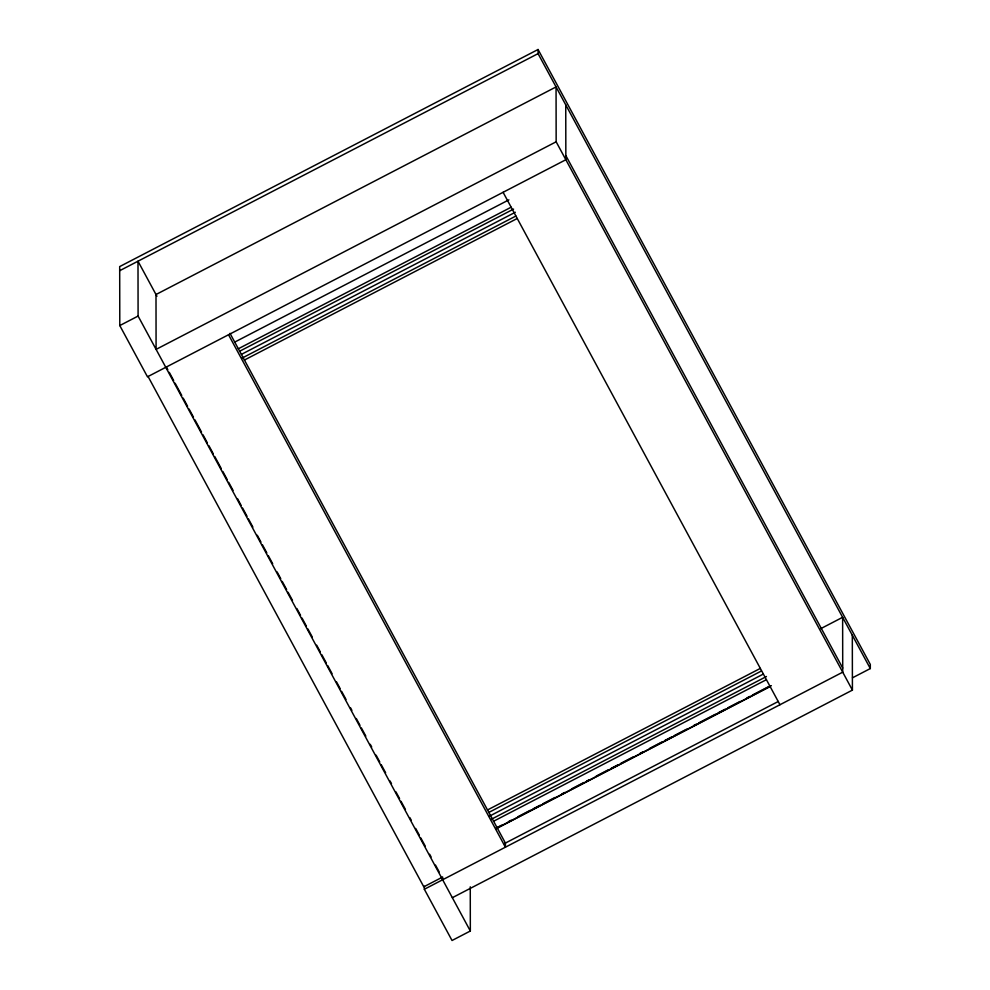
<?xml version="1.0" encoding="UTF-8"?>
<svg xmlns="http://www.w3.org/2000/svg" width="990" height="990" viewBox="0 0 990 990"><rect width="100%" height="100%" fill="white"/><g stroke="black" fill="none" stroke-linecap="round" stroke-linejoin="round"><path stroke-width="1.49" d="M852.477 677.816L870.309 668.559L870.309 664.438L538.065 49.5L119.691 266.582L119.79 325.561L147.473 376.806L565.847 159.737L565.748 104.878M119.691 270.703L538.065 53.633L538.065 49.5M119.79 325.561L138.093 316.07L137.994 261.212L156.94 296.27M556.157 141.793L156.086 349.383L155.999 294.525L556.058 86.934L556.157 141.793L852.415 690.117L452.343 897.695M234.667 342.132L508.885 199.856M238.268 348.802L511.112 207.232M239.555 351.277L513.587 209.088M241.473 354.346L515.32 212.256M241.857 358.219L515.889 216.03M244.357 360.075L517.201 218.505M820.698 628.687L842.626 617.314L842.725 672.173L424.351 889.255L452.034 940.5L470.337 931.008L470.262 886.817M487.451 809.993L760.295 668.423M488.738 812.481L761.397 671.01M489.295 816.255L763.141 674.165M491.04 819.423L766.446 676.516M493.54 821.267L766.384 679.697M496.089 828.061L501.571 825.215M508.427 821.663L511.162 820.24M518.018 816.688L530.355 810.278M533.103 808.855L539.958 805.303M542.693 803.88L555.043 797.47M561.899 793.918L564.634 792.495M571.49 788.943L583.828 782.533M586.575 781.11L589.31 779.687M596.166 776.135L608.516 769.725M611.251 768.302L618.107 764.75M620.854 763.327L633.192 756.929M640.047 753.365L642.782 751.942M649.638 748.39L661.976 741.98M664.723 740.557L671.579 737.005M674.326 735.582L686.664 729.185M693.52 725.62L696.255 724.197M699.002 722.774L715.448 714.236M718.196 712.812L725.051 709.261M727.798 707.838L740.136 701.44M746.992 697.876L749.727 696.453M752.474 695.029L768.921 686.491M497.141 827.937L771.359 685.649M496.089 828.779L770.294 686.491M504.306 843.641L778.313 701.465M442.097 877.313L423.794 886.817L148.03 376.423M538.065 53.633L870.309 668.559M565.847 155.603L842.713 668.052M503.093 192.295L779.959 704.744M230.002 333.345L505.407 843.072L505.407 847.193L228.542 334.756M166.332 366.919L167.805 369.641M169.265 372.351L173.671 380.494M175.131 383.217L181.739 395.431M183.2 398.141L187.605 406.284M189.065 409.006L193.471 417.149M194.931 419.859L201.539 432.073M202.999 434.796L207.405 442.938M208.878 445.649L213.271 453.804M214.743 456.514L221.339 468.728M222.812 471.45L227.205 479.593M228.678 482.303L233.071 490.446M237.476 498.589L241.139 505.383M242.612 508.093L247.005 516.236M248.478 518.958L252.871 527.101M257.276 535.244L260.939 542.037M262.412 544.748L266.817 552.89M268.278 555.6L272.683 563.755M277.076 571.898L280.752 578.68M282.212 581.402L286.617 589.545M288.078 592.255L292.483 600.398M296.876 608.541L300.552 615.335M302.012 618.045L306.417 626.187M307.878 628.91L312.283 637.053M316.689 645.195L320.352 651.989M321.812 654.699L326.217 662.842M327.69 665.552L332.083 673.707M336.489 681.85L340.152 688.632M341.624 691.354L346.017 699.497M350.423 707.64L351.883 710.35M356.289 718.493L359.952 725.286M361.424 727.996L365.817 736.139M370.223 744.294L371.696 747.005M376.089 755.147L379.752 761.941M381.224 764.651L385.63 772.794M390.023 780.937L391.496 783.659M395.889 791.802L399.564 798.584M401.024 801.306L405.43 809.449M409.823 817.591L411.296 820.302M415.689 828.444L419.364 835.238M420.824 837.948L425.23 846.091M429.635 854.246L431.096 856.956M435.501 865.099L439.164 871.893M138.093 316.07L470.337 931.008M852.316 635.258L852.415 690.117M442.654 877.004L442.654 879.764M424.339 886.211L424.351 889.255"/></g></svg>
